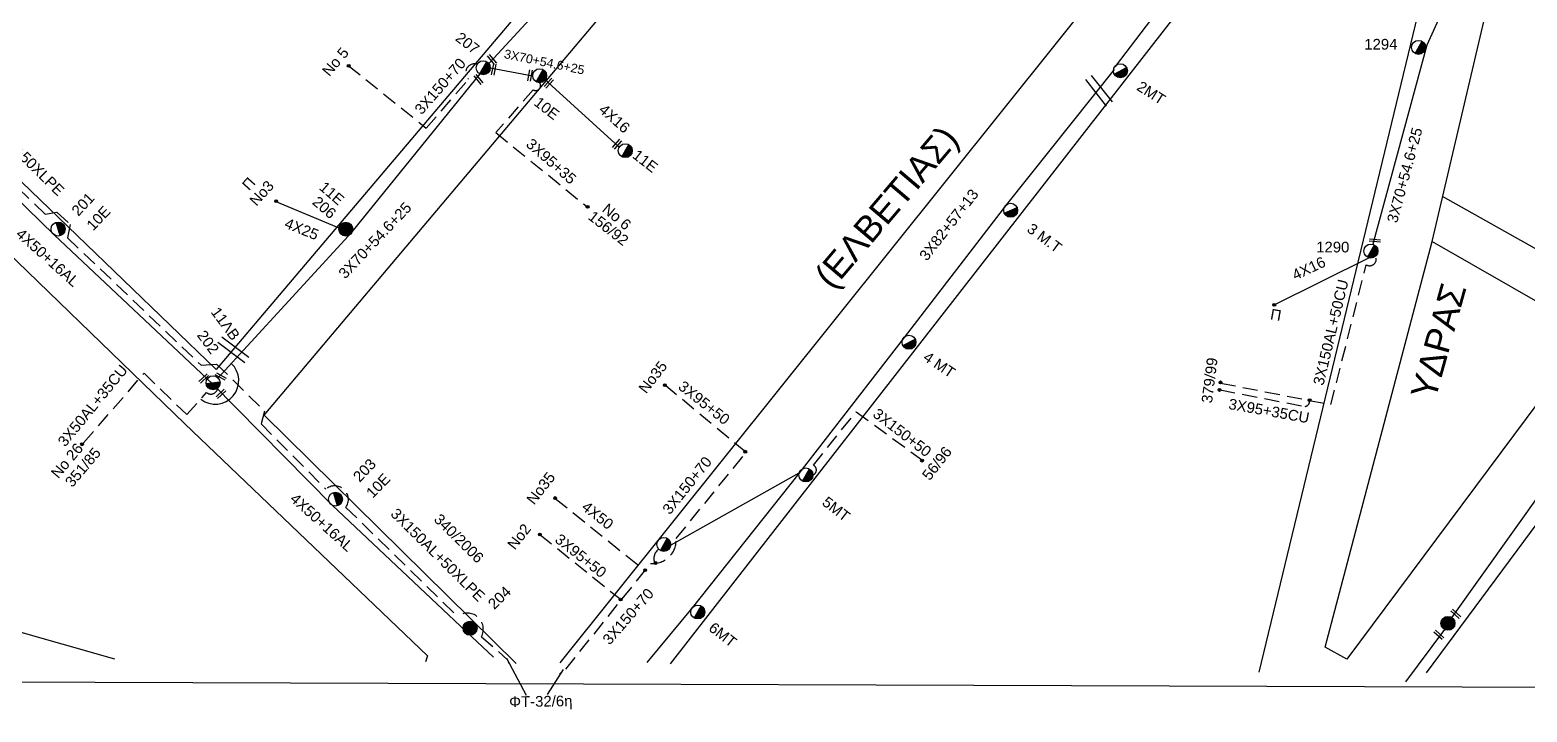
# Model space of a CAD drawing. Header units: millimetres. Extents: x 3156 to 5307, y 1191 to 2273.
# Drawn here: x 3707.9 to 3960.3, y 1237.7 to 1352.7 of the extents above; entities that cross this region are included whole.
import ezdxf

# ---------------------------------------------------------------- set-up
doc = ezdxf.new("R2010")
doc.units = ezdxf.units.MM
doc.linetypes.add('DASHED', pattern=[19.05, 12.7, -6.35])
for name, color, linetype in [('Άγνωστα', 7, 'Continuous'), ('Γυμνά εναέρια ΧΤ και ΦΟΠ (3Φ)   4x50+16AL', 7, 'Continuous'), ('Εναέρια παροχή ΧΤ 4x16', 7, 'SYN_LINE'), ('Εναέρια παροχή ΧΤ 4x25', 7, 'SYN_LINE'), ('Επιγραφές - Σχήματα', 7, 'Continuous'), ('Καλώδια ΧΤ   3x150+70AL', 7, 'DASHED'), ('Καλώδια ΧΤ   3x150AL+50CU', 7, 'DASHED'), ('Καλώδια ΧΤ   3x150AL+50XLPE', 7, 'DASHED'), ('Καλώδια ΧΤ   3X50+35', 7, 'DASHED'), ('Καλώδια ΧΤ   3x95+35 CU', 7, 'DASHED'), ('Καλώδια ΧΤ   3x95+50 AL XLPE', 7, 'DASHED'), ('Καλώδια ΧΤ   3x95AL+50CU', 7, 'DASHED'), ('Καλώδια ΧΤ   4x50AL', 7, 'DASHED'), ('Μηχανική τομή', 7, 'Continuous'), ('Στύλος Ξύλινος', 7, 'Continuous'), ('Στύλος Ξύλινος @ 1', 7, 'Continuous'), ('Στύλος ΦΜ', 7, 'Continuous'), ('Στύλος ΦΜ @ 1', 7, 'Continuous'), ('Συνδέσεις', 7, 'Continuous'), ('Συνεστραμμένα ΧΤ   3x70+54.6+25 AL', 7, 'SYN_LINE'), ('Τομή', 7, 'Continuous'), ('Υπόβαθρο ΔΕΗ', 7, 'Continuous')]:
    doc.layers.add(name, color=color, linetype=linetype)
doc.styles.add('arial', font='arial.ttf')
doc.styles.get("Standard").update_dxf_attribs({"font": 'arial.ttf'})
doc.linetypes.add('SYN_LINE', pattern='A,0.5,-0.0001,["/\\/\\/\\/",Standard,S=0.1,R=0,X=0,Y=-0.05],-0.25', length=0.7501)
doc.dimstyles.new('ISO-25', dxfattribs={"dimtxt": 2.5, "dimasz": 2.5, "dimexe": 1.25, "dimexo": 0.625, "dimtad": 1, "dimtxsty": 'Standard', "dimcen": 2.5, "dimadec": 0, "dimazin": 0, "dimtfac": 1, "dimtmove": 0, "dimatfit": 3, "dimfxl": 1, "dimarcsym": 0})

# ---------------------------------------------------------------- blocks, each defined once
blk = doc.blocks.new('ΥΠΑΡΧΩΝ ΤΣΙΜΕΝΤΕΝΙΟΣ ΣΤΥΛΟΣ')
at = {"layer": 'Στύλος ΦΜ'}
blk.add_hatch(color=7, dxfattribs=at).paths.add_polyline_path([(-1.29, -2.28, 0.574793), (2.62, 0, 0.268822), (1.3, 2.27)])
at = {"layer": 'Στύλος ΦΜ', "color": 7}
blk.add_line((-1.29, -2.28), (1.3, 2.27), dxfattribs=at)
blk.add_circle((0, 0), 2.62, dxfattribs=at)
at = {"layer": 'Στύλος ΦΜ', "flags": 4}
for tag, p in [('ΑΡΙΘΜΟΣ', (-4.68, 8.05)), ('ΤΥΠΟΣ', (-4.91, 3.03))]:
    blk.add_attdef(tag, p, '', height=4, dxfattribs=at)
blk = doc.blocks.new('ΥΠΑΡΧΩΝ ΞΥΛΙΝΟΣ ΣΤΥΛΟΣ')
at = {"layer": 'Στύλος Ξύλινος'}
h = blk.add_hatch(color=7, dxfattribs=at)
h.paths.add_polyline_path([(-2.62, 0, 0.270008), (-1.29, -2.28), (1.3, 2.27, 0.576266)])
h.paths.add_polyline_path([(-1.29, -2.28, 0.574793), (2.62, 0, 0.268822), (1.3, 2.27)])
at = {"layer": 'Στύλος Ξύλινος', "color": 7}
blk.add_line((-1.29, -2.28), (1.3, 2.27), dxfattribs=at)
blk.add_circle((0, 0), 2.62, dxfattribs=at)
at = {"layer": 'Στύλος Ξύλινος', "flags": 4}
for tag, p in [('ΑΡΙΘΜΟΣ', (-4.91, 8.6)), ('ΤΥΠΟΣ', (-4.85, 3.39))]:
    blk.add_attdef(tag, p, '', height=4, dxfattribs=at)
blk = doc.blocks.new('ΤΟΜΗ')
at = {"layer": 'Τομή', "ltscale": 40}
for p, q in [((-5.68, 0), (5.68, 0)), ((5.68, -2.33), (-5.68, -2.33))]:
    blk.add_line(p, q, dxfattribs=at)
blk = doc.blocks.new('ΜΗΧΑΝΙΚΗ ΤΟΜΗ')
at = {"layer": 'Μηχανική τομή', "ltscale": 40}
for p, q in [((-1.89, 0.78), (1.89, 0.78)), ((1.89, 0), (-1.89, 0))]:
    blk.add_line(p, q, dxfattribs=at)
blk = doc.blocks.new('_ΣΥΝΔΕΣΗ')
at = {"layer": 'Συνδέσεις', "linetype": 'SYN_LINE', "ltscale": 40}
blk.add_hatch(color=256, dxfattribs=at).paths.add_polyline_path([(0.5, -0.01, 1), (-0.5, -0.01, 1)])
at = {"layer": 'Συνδέσεις'}
blk.add_circle((0, -0.01), 0.5, dxfattribs=at)

msp = doc.modelspace()

# ---------------------------------------------------------------- linework, layer by layer
at = {"layer": 'Άγνωστα', "color": 2}
msp.add_lwpolyline([(3933.37, 1398.76), (3910.81, 1372.83), (3890.8, 1346.54)], dxfattribs=at)
at = {"layer": 'Άγνωστα', "color": 30}
msp.add_lwpolyline([(3890.64, 1346.04), (3872.49, 1323.28), (3855.28, 1300.82), (3837.5, 1277.88), (3819.52, 1255.24), (3811.89, 1246.04)], dxfattribs=at)
at = {"layer": 'Άγνωστα', "color": 133, "linetype": 'DASHED', "ltscale": 0.2}
msp.add_arc((3814.97, 1263.57), 1.91, 123.3785, 203.2042, dxfattribs=at)
at = {"layer": 'Γυμνά εναέρια ΧΤ και ΦΟΠ (3Φ)   4x50+16AL', "color": 27, "ltscale": 40}
msp.add_lwpolyline([(3681.93, 1347.45), (3712.05, 1318.1), (3738.65, 1292.99), (3758.81, 1272.53), (3781.43, 1251.24), (3786.01, 1246.92)], dxfattribs=at)
at = {"layer": 'Γυμνά εναέρια ΧΤ και ΦΟΠ (3Φ)   4x50+16AL', "color": 1}
for points in [[(3947.55, 1253.51), (3968.19, 1282.52), (3980.88, 1299.36), (3996.7, 1319.9), (4008.28, 1333.59)], [(3946.37, 1251.59), (3939.78, 1242.73)]]:
    msp.add_lwpolyline(points, dxfattribs=at)
at = {"layer": 'Εναέρια παροχή ΧΤ 4x16', "color": 151, "ltscale": 20}
msp.add_lwpolyline([(3933.62, 1314.28), (3917.58, 1306.27)], dxfattribs=at)
at = {"layer": 'Εναέρια παροχή ΧΤ 4x25', "color": 85, "ltscale": 20}
msp.add_lwpolyline([(3794.63, 1344.42), (3807.18, 1333.01)], dxfattribs=at)
at = {"layer": 'Εναέρια παροχή ΧΤ 4x25', "color": 85, "linetype": 'SYN_LINE', "ltscale": 10}
msp.add_lwpolyline([(3749.31, 1323.75), (3760.22, 1319.22)], dxfattribs=at)
at = {"layer": 'Καλώδια ΧΤ   3x150+70AL', "color": 85, "ltscale": 0.2}
msp.add_lwpolyline([(3761.55, 1346.73), (3774.69, 1336.14), (3781.84, 1344.39, -0.808447), (3783.28, 1346.91, -0.719507)], format="xyb", dxfattribs=at)
at = {"layer": 'Καλώδια ΧΤ   3x150+70AL', "color": 133, "linetype": 'DASHED', "ltscale": 0.2}
msp.add_lwpolyline([(3798.2, 1244.88), (3812.54, 1262.73, 0.462054), (3816.82, 1266.94), (3828.61, 1281.43)], format="xyb", dxfattribs=at)
at = {"layer": 'Καλώδια ΧΤ   3x150AL+50CU', "linetype": 'DASHED', "ltscale": 0.2}
msp.add_lwpolyline([(3839.97, 1279.27), (3847.16, 1288.31), (3858.41, 1280.07)], dxfattribs=at)
at = {"layer": 'Καλώδια ΧΤ   3x150AL+50CU', "linetype": 'Continuous', "ltscale": 0.2}
msp.add_arc((3739.12, 1293.56), 3.97, 232.328, 47.0447, dxfattribs=at)
at = {"layer": 'Καλώδια ΧΤ   3x150AL+50CU', "linetype": 'DASHED', "ltscale": 0.2}
msp.add_arc((3839.56, 1278.48), 0.895, 289.922, 62.5086, dxfattribs=at)
at = {"layer": 'Καλώδια ΧΤ   3x150AL+50XLPE', "color": 133, "ltscale": 0.2}
msp.add_lwpolyline([(3677.91, 1355.13), (3677.91, 1355.13), (3684.18, 1349.63), (3683.84, 1347.07), (3710.47, 1321.64), (3712.43, 1321.94), (3714.67, 1319.88), (3714.2, 1317.65), (3736.72, 1296.18), (3739.36, 1296.35), (3747.44, 1288.4), (3746.84, 1286.29), (3757.75, 1275.24, -0.882636), (3761.15, 1272.17), (3779.96, 1253.79, -0.804181), (3784, 1250.37), (3788.39, 1246.48)], format="xyb", dxfattribs=at)
at = {"layer": 'Καλώδια ΧΤ   3x150AL+50XLPE', "color": 151, "ltscale": 0.2}
msp.add_lwpolyline([(3927.2, 1289.51), (3933.14, 1313.08, 0.731262), (3934.74, 1314.54, -6.630622)], format="xyb", dxfattribs=at)
msp.add_lwpolyline([(3908.59, 1293.14), (3927.2, 1289.51)], dxfattribs=at)
at = {"layer": 'Καλώδια ΧΤ   3X50+35', "color": 85, "linetype": 'DASHED', "ltscale": 0.2}
msp.add_lwpolyline([(3716.92, 1283.07), (3727.12, 1294.79), (3734.34, 1287.82), (3737.65, 1291.54, 0.589974), (3739.57, 1292.36)], format="xyb", dxfattribs=at)
at = {"layer": 'Καλώδια ΧΤ   3x95+35 CU', "color": 85, "ltscale": 0.2}
msp.add_lwpolyline([(3793.81, 1343.8, -0.794335), (3792.73, 1342.58), (3786.4, 1335.39), (3801.69, 1322.97)], format="xyb", dxfattribs=at)
at = {"layer": 'Καλώδια ΧΤ   3x95+35 CU', "color": 151, "linetype": 'DASHED', "ltscale": 0.2}
msp.add_lwpolyline([(3908.52, 1292.01), (3922.84, 1289.21, 0.432933), (3923.58, 1290.21)], format="xyb", dxfattribs=at)
at = {"layer": 'Καλώδια ΧΤ   3x95+50 AL XLPE', "color": 133, "linetype": 'DASHED', "ltscale": 0.2}
msp.add_lwpolyline([(3793.83, 1267.6), (3807.58, 1256.56)], dxfattribs=at)
at = {"layer": 'Καλώδια ΧΤ   3x95AL+50CU', "color": 133, "linetype": 'DASHED', "ltscale": 0.2}
msp.add_lwpolyline([(3828.61, 1281.43), (3815.08, 1292.67)], dxfattribs=at)
at = {"layer": 'Καλώδια ΧΤ   4x50AL', "color": 133, "linetype": 'DASHED', "ltscale": 0.2}
msp.add_lwpolyline([(3796.45, 1273.67), (3811.57, 1261.53)], dxfattribs=at)
at = {"layer": 'Συνεστραμμένα ΧΤ   3x70+54.6+25 AL', "color": 85, "ltscale": 20}
msp.add_lwpolyline([(3739.52, 1293.94), (3762.18, 1318.65), (3784.75, 1346.49), (3806.23, 1369.86), (3824.33, 1391.76)], dxfattribs=at)
at = {"layer": 'Συνεστραμμένα ΧΤ   3x70+54.6+25 AL', "color": 151, "ltscale": 20}
msp.add_lwpolyline([(3959.68, 1386.05), (3943.34, 1350.12), (3934.27, 1316.55)], dxfattribs=at)
at = {"layer": 'Συνεστραμμένα ΧΤ   3x70+54.6+25 AL', "color": 85, "ltscale": 8}
msp.add_lwpolyline([(3785.48, 1346.32), (3792.64, 1344.98)], dxfattribs=at)
at = {"layer": 'Συνεστραμμένα ΧΤ   3x70+54.6+25 AL', "ltscale": 20}
msp.add_lwpolyline([(3815.97, 1265.87), (3837.57, 1277.98)], dxfattribs=at)
at = {"layer": 'Υπόβαθρο ΔΕΗ', "linetype": 'Continuous', "ltscale": 0.2}
msp.add_line((3229.69, 1244.31), (5245.14, 1237.65), dxfattribs=at)
at = {"layer": 'Υπόβαθρο ΔΕΗ'}
for points in [[(3739.29, 1295.41), (3684.53, 1348.18), (3803.8, 1491.22), (3819.83, 1478.31)], [(3789.86, 1245.87), (3747.37, 1287.74), (3884.36, 1450.27), (3903.36, 1436.31), (3883.19, 1411.77), (3842.8, 1362.79), (3851.41, 1355.7), (3891.59, 1404.64), (3912.4, 1429.71), (3926.51, 1419.01), (3927.49, 1408.71), (3797.22, 1245.97)], [(3815.88, 1245.81), (3934.41, 1398.11), (3948.98, 1385.06), (3915.03, 1244.37)], [(3821.75, 1392.88), (3739.29, 1295.41)], [(3944.24, 1317), (3958.27, 1376.65), (3999.7, 1340.56), (3976.15, 1307.71), (3946.03, 1324.62)], [(3722.2, 1246.59), (3616.77, 1276.62), (3615.42, 1283.73), (3677.41, 1341.03), (3733.98, 1286.25), (3774.91, 1247.12), (3774.54, 1246.1)], [(3929.9, 1246.57), (3926.23, 1248.58), (3944.24, 1317), (3970.98, 1301.75), (3929.9, 1246.57)], [(3943.33, 1244.26), (3981.92, 1296.36), (4034.72, 1264.2)]]:
    msp.add_lwpolyline(points, dxfattribs=at)

# ---------------------------------------------------------------- block references
at = {"layer": 'Μηχανική τομή'}
for p, xscale, yscale, zscale, rotation in [((3785.6, 1347.59), 0.4999999999992898, 0.4999999999992898, 0.4999999999992898, 310.1344188730408), ((3783.35, 1344.23), 0.4999999999992898, 0.4999999999992898, 0.4999999999992898, 310.1344188730408), ((3785.87, 1346.07), 0.4999999999992899, 0.4999999999992899, 0.4999999999992899, 258.5543982655192), ((3791.99, 1345.07), 0.4999999999992898, 0.4999999999992898, 0.4999999999992898, 258.5543982655192), ((3795.21, 1343.87), 0.4999999999992897, 0.4999999999992897, 0.4999999999992897, 228.1436248382026), ((3806.7, 1333.56), 0.4999999999992898, 0.4999999999992898, 0.4999999999992898, 228.9913071878011), ((3934.63, 1317.39), 0.4999999999990674, 0.4999999999990674, 0.4999999999990674, 174.2159567702519), ((3737.31, 1293.79), 0.499999999998956, 0.499999999998956, 0.499999999998956, 42.74381538543042), ((3739.96, 1294.1), 0.4999999999992899, 0.4999999999992899, 0.4999999999992899, 331.7241282929893), ((3740.21, 1291.19), 0.49999999999929, 0.49999999999929, 0.49999999999929, 42.74381538539506), ((3948.39, 1254.38), 0.4999999999990222, 0.4999999999990222, 0.4999999999990222, 137.2473278999795), ((3945.51, 1250.8), 0.4999999999990222, 0.4999999999990222, 0.4999999999990222, 137.2473278999795)]:
    msp.add_blockref('ΜΗΧΑΝΙΚΗ ΤΟΜΗ', p, dxfattribs=dict(at, xscale=xscale, yscale=yscale, zscale=zscale, rotation=rotation))
at = {"layer": 'Στύλος Ξύλινος @ 1', "ltscale": 40}
ref = msp.add_blockref('ΥΠΑΡΧΩΝ ΞΥΛΙΝΟΣ ΣΤΥΛΟΣ', (3761.13, 1319.09), dxfattribs=dict(at, xscale=0.449999999999826, yscale=0.449999999999826, zscale=0.449999999999826, rotation=319.1191100152589))
ref.add_attrib('ΤΥΠΟΣ', '11E', (3756.5, 1325.93), dxfattribs={"layer": '', "height": 1.8, "rotation": 319.1191, "flags": 4})
ref.add_attrib('ΑΡΙΘΜΟΣ', '206', (3755.34, 1323.46), dxfattribs={"layer": '', "height": 1.8, "rotation": 319.1191, "flags": 4})
ref = msp.add_blockref('ΥΠΑΡΧΩΝ ΞΥΛΙΝΟΣ ΣΤΥΛΟΣ', (3782.07, 1251.79), dxfattribs=dict(at, xscale=0.4499999999999576, yscale=0.4499999999999576, zscale=0.4499999999999576, rotation=44.03315879317375))
ref.add_attrib('ΤΥΠΟΣ', '204', (3786.15, 1254.85), dxfattribs={"layer": '', "height": 1.8, "rotation": 44.0332, "flags": 4})
at = {"layer": 'Στύλος Ξύλινος @ 1', "ltscale": 40, "xscale": 0.4499999999998181, "yscale": 0.4499999999998181, "zscale": 0.4499999999998181}
msp.add_blockref('ΥΠΑΡΧΩΝ ΞΥΛΙΝΟΣ ΣΤΥΛΟΣ', (3946.93, 1252.62), dxfattribs=at)
at = {"layer": 'Στύλος ΦΜ @ 1', "ltscale": 40}
ref = msp.add_blockref('ΥΠΑΡΧΩΝ ΤΣΙΜΕΝΤΕΝΙΟΣ ΣΤΥΛΟΣ', (3941.97, 1349.76), dxfattribs=dict(at, xscale=0.4499999999998181, yscale=0.4499999999998181, zscale=0.4499999999998181))
ref.add_attrib('ΤΥΠΟΣ', '1294', (3932.82, 1349.39), dxfattribs={"layer": '', "height": 1.8, "flags": 4})
at = {"layer": 'Στύλος ΦΜ @ 1', "ltscale": 40, "xscale": 0.4499999999998181, "yscale": 0.4499999999998181, "zscale": 0.4499999999998181}
for p in [(3784.3, 1346.32), (3793.81, 1344.98), (3808.25, 1332.34), (3838.69, 1277.64), (3814.74, 1265.93), (3820.46, 1254.53)]:
    msp.add_blockref('ΥΠΑΡΧΩΝ ΤΣΙΜΕΝΤΕΝΙΟΣ ΣΤΥΛΟΣ', p, dxfattribs=at)
at = {"layer": 'Στύλος ΦΜ @ 1', "ltscale": 40}
ref = msp.add_blockref('ΥΠΑΡΧΩΝ ΤΣΙΜΕΝΤΕΝΙΟΣ ΣΤΥΛΟΣ', (3891.7, 1345.82), dxfattribs=dict(at, xscale=0.4499999999998489, yscale=0.4499999999998489, zscale=0.4499999999998489, rotation=327.5592929651057))
ref.add_attrib('ΤΥΠΟΣ', '2ΜΤ', (3894.3, 1342.68), dxfattribs={"layer": '', "height": 1.8, "rotation": 327.5593, "flags": 4})
ref = msp.add_blockref('ΥΠΑΡΧΩΝ ΤΣΙΜΕΝΤΕΝΙΟΣ ΣΤΥΛΟΣ', (3712.63, 1319.12), dxfattribs=dict(at, xscale=0.4499999999997106, yscale=0.4499999999997106, zscale=0.4499999999997106, rotation=46.58468923352644))
ref.add_attrib('ΤΥΠΟΣ', '201', (3716.03, 1321.17), dxfattribs={"layer": '', "height": 1.8, "rotation": 46.5847, "flags": 4})
ref.add_attrib('ΑΡΙΘΜΟΣ', '10Ε', (3718.54, 1318.71), dxfattribs={"layer": '', "height": 1.8, "rotation": 46.5847, "flags": 4})
ref = msp.add_blockref('ΥΠΑΡΧΩΝ ΤΣΙΜΕΝΤΕΝΙΟΣ ΣΤΥΛΟΣ', (3873.21, 1322.28), dxfattribs=dict(at, xscale=0.4499999999997212, yscale=0.4499999999997212, zscale=0.4499999999997212, rotation=323.435532684398))
ref.add_attrib('ΤΥΠΟΣ', '3 M.T', (3875.8, 1318.8), dxfattribs={"layer": '', "height": 1.8, "rotation": 323.4355, "flags": 4})
ref = msp.add_blockref('ΥΠΑΡΧΩΝ ΤΣΙΜΕΝΤΕΝΙΟΣ ΣΤΥΛΟΣ', (3933.94, 1315.41), dxfattribs=dict(at, xscale=0.4499999999998181, yscale=0.4499999999998181, zscale=0.4499999999998181))
ref.add_attrib('ΤΥΠΟΣ', '1290', (3924.71, 1315.18), dxfattribs={"layer": '', "height": 1.8, "flags": 4})
ref = msp.add_blockref('ΥΠΑΡΧΩΝ ΤΣΙΜΕΝΤΕΝΙΟΣ ΣΤΥΛΟΣ', (3738.75, 1293.2), dxfattribs=dict(at, xscale=0.4499999999998333, yscale=0.4499999999998333, zscale=0.4499999999998333, rotation=306.4835153912196))
ref.add_attrib('ΤΥΠΟΣ', '11ΛΒ', (3738.29, 1305.1), dxfattribs={"layer": '', "height": 1.8, "rotation": 306.4835, "flags": 4})
ref.add_attrib('ΑΡΙΘΜΟΣ', '202', (3735.95, 1301.2), dxfattribs={"layer": '', "height": 1.8, "rotation": 306.4835, "flags": 4})
ref = msp.add_blockref('ΥΠΑΡΧΩΝ ΤΣΙΜΕΝΤΕΝΙΟΣ ΣΤΥΛΟΣ', (3856.07, 1300.03), dxfattribs=dict(at, xscale=0.4499999999998665, yscale=0.4499999999998665, zscale=0.4499999999998665, rotation=326.2188740707614))
ref.add_attrib('ΤΥΠΟΣ', '4 MT', (3858.31, 1297.09), dxfattribs={"layer": '', "height": 1.8, "rotation": 326.2189, "flags": 4})
ref = msp.add_blockref('ΥΠΑΡΧΩΝ ΤΣΙΜΕΝΤΕΝΙΟΣ ΣΤΥΛΟΣ', (3759.39, 1273.56), dxfattribs=dict(at, xscale=0.4499999999999811, yscale=0.4499999999999811, zscale=0.4499999999999811, rotation=46.11614829885068))
ref.add_attrib('ΤΥΠΟΣ', '203', (3763.47, 1276.32), dxfattribs={"layer": '', "height": 1.8, "rotation": 46.1161, "flags": 4})
ref.add_attrib('ΑΡΙΘΜΟΣ', '10E', (3765.67, 1273.6), dxfattribs={"layer": '', "height": 1.8, "rotation": 46.1161, "flags": 4})
at = {"layer": 'Συνδέσεις', "xscale": 0.4777242751394019, "yscale": 0.4777242751394019, "zscale": 0.4777242751394019}
for p in [(3761.62, 1346.64), (3749.38, 1323.84), (3801.9, 1322.86), (3917.65, 1306.33), (3814.91, 1292.8), (3908.41, 1291.98), (3908.59, 1293.26), (3923.6, 1290.25), (3716.66, 1282.82), (3828.47, 1281.57), (3858.27, 1280.06), (3796.43, 1273.75), (3793.83, 1267.6), (3813.34, 1262.8), (3811.6, 1261.6), (3807.46, 1256.63)]:
    msp.add_blockref('_ΣΥΝΔΕΣΗ', p, dxfattribs=at)
at = {"layer": 'Τομή'}
for p, xscale, yscale, zscale, rotation in [((3888.55, 1342.8), 0.4999999999997836, 0.4999999999997836, 0.4999999999997836, 307.8792503804528), ((3742.51, 1299.21), 0.4999999999998463, 0.4999999999998463, 0.4999999999998463, 323.1302870383815)]:
    msp.add_blockref('ΤΟΜΗ', p, dxfattribs=dict(at, xscale=xscale, yscale=yscale, zscale=zscale, rotation=rotation))

# ---------------------------------------------------------------- texts
at = {"layer": 'Άγνωστα', "ltscale": 40, "attachment_point": 1, "style": 'arial'}
for s, insert, char_height, width, rotation in [('207', (3780.55, 1352.48), 1.8, 38.2867, 322.0921), ('Νο 5', (3756.98, 1345.89), 1.8, 43.5158, 49.8906), ('3X150+70', (3772.56, 1339.46), 1.8, 43.5158, 48.8599), ('3X70+54.6+25', (3788.01, 1349.45), 1.5029, 36.3342, 348.2081), ('10Ε', (3793.8, 1341.57), 1.8, 38.2867, 322.0921), ('3X70+54.6+25', (3936.6, 1320.49), 1.8, 43.5158, 74.8344), ('3X95+35', (3792.54, 1334.57), 1.8, 43.5158, 318.8599), ('11Ε', (3810.4, 1332.68), 1.8, 38.2867, 322.0921), ('Π', (3743.48, 1326.68), 1.8, 38.2867, 48.004), ('Νο3', (3744.73, 1324.07), 1.8, 38.2867, 48.004), ('3X82+57+13', (3857.66, 1314.72), 1.8, 43.5158, 52.0978), ('3X70+54.6+25', (3759.72, 1311.84), 1.8, 43.5158, 46.6129), ('Νο 6', (3805.34, 1323.59), 1.8, 41.1431, 320.1801), ('156/92', (3802.93, 1322.33), 1.8, 38.2867, 322.0921), ('4Χ16', (3920.42, 1312.06), 1.8, 43.5158, 25.2249), ('Π', (3917.19, 1305.69), 1.8, 43.5158, 349.8232), ('379/99', (3905.36, 1289.9), 1.8, 43.5158, 82.8106), ('3X50AL+35CU', (3712.42, 1283.4), 1.8, 43.5158, 50.6375), ('Νο35', (3810.34, 1292.33), 1.8, 43.5158, 52.0978), ('3X95+35CU', (3910.14, 1290.56), 1.8, 43.5158, 349.8232), ('3X150+50', (3850.91, 1289.04), 1.8, 43.5158, 322.3413), ('Νο 26', (3711.28, 1278.08), 1.8, 43.5158, 49.8906), ('351/85', (3713.64, 1276.58), 1.8, 43.5158, 49.8906), ('56/96', (3858.13, 1277.68), 1.8, 43.5158, 52.0978), ('3X150+70', (3814.35, 1271.95), 1.8, 43.5158, 51.3126), ('Νο35', (3791.45, 1273.59), 1.8, 43.5158, 52.0978), ('5ΜΤ', (3842.37, 1274.15), 1.8, 47.8488, 322.0921), ('Νο2', (3788.21, 1265.99), 1.8, 43.5158, 52.0978), ('3X150+70', (3804.25, 1250.04), 1.8, 43.5158, 48.8599), ('6ΜΤ', (3823.25, 1252.95), 1.8, 47.8488, 322.0921), ('ΦΤ-32/6η', (3788.65, 1240.29), 1.8, 43.5158, 0.8717)]:
    msp.add_mtext(s, dxfattribs=dict(at, insert=insert, char_height=char_height, width=width, rotation=rotation))
at = {"layer": 'Γυμνά εναέρια ΧΤ και ΦΟΠ (3Φ)   4x50+16AL', "ltscale": 40, "char_height": 1.8, "width": 43.5158, "attachment_point": 1, "rotation": 318.0511, "style": 'arial'}
for insert in [(3706.56, 1319.4), (3752.79, 1274.74)]:
    msp.add_mtext('4X50+16AL', dxfattribs=dict(at, insert=insert))
at = {"layer": 'Εναέρια παροχή ΧΤ 4x25', "ltscale": 20, "char_height": 1.8, "width": 43.5158, "attachment_point": 1, "style": 'arial'}
for s, insert, rotation in [('4X16', (3804.81, 1340.37), 318.8599), ('4X25', (3751.31, 1321.06), 338.2899)]:
    msp.add_mtext(s, dxfattribs=dict(at, insert=insert, rotation=rotation))
at = {"layer": 'Καλώδια ΧΤ   3x150AL+50XLPE', "ltscale": 0.2, "char_height": 1.8, "attachment_point": 1, "style": 'arial'}
for s, insert, width, rotation in [('3X150AL+50XLPE', (3698.9, 1340.64), 43.5158, 315.2861), ('3X150AL+50CU', (3924.17, 1293.04), 43.5158, 76.4642), ('3Χ95+50', (3818.12, 1293.68), 47.4836, 321.6227), ('4Χ50', (3801.85, 1273.36), 43.5158, 321.6227), ('3X150AL+50XLPE', (3769.8, 1272.22), 43.5158, 315.2861), ('340/2006', (3777.11, 1271.28), 43.5158, 315.2861), ('3Χ95+50', (3797.33, 1267.88), 43.5158, 321.6227)]:
    msp.add_mtext(s, dxfattribs=dict(at, insert=insert, width=width, rotation=rotation))
at = {"layer": 'Υπόβαθρο ΔΕΗ', "char_height": 4, "width": 25.6049, "attachment_point": 1, "style": 'arial'}
for s, insert, rotation in [('{\\H1.083x;(EΛBETIAΣ)}', (3839.82, 1311.54), 49.6748), ('{\\H1.083x;YΔPAΣ}', (3940.57, 1291.21), 74.4717)]:
    msp.add_mtext(s, dxfattribs=dict(at, insert=insert, rotation=rotation))

# ---------------------------------------------------------------- leaders
at = {"layer": 'Επιγραφές - Σχήματα', "ltscale": 40}
for points in [[(3788.21, 1246.74), (3791.54, 1240.52)], [(3797.75, 1244.83), (3795.05, 1240.6)]]:
    msp.add_leader(points, dimstyle='ISO-25', override={"dimasz": 1, "dimtad": 0}, dxfattribs=at)

doc.saveas('drawing.dxf')
